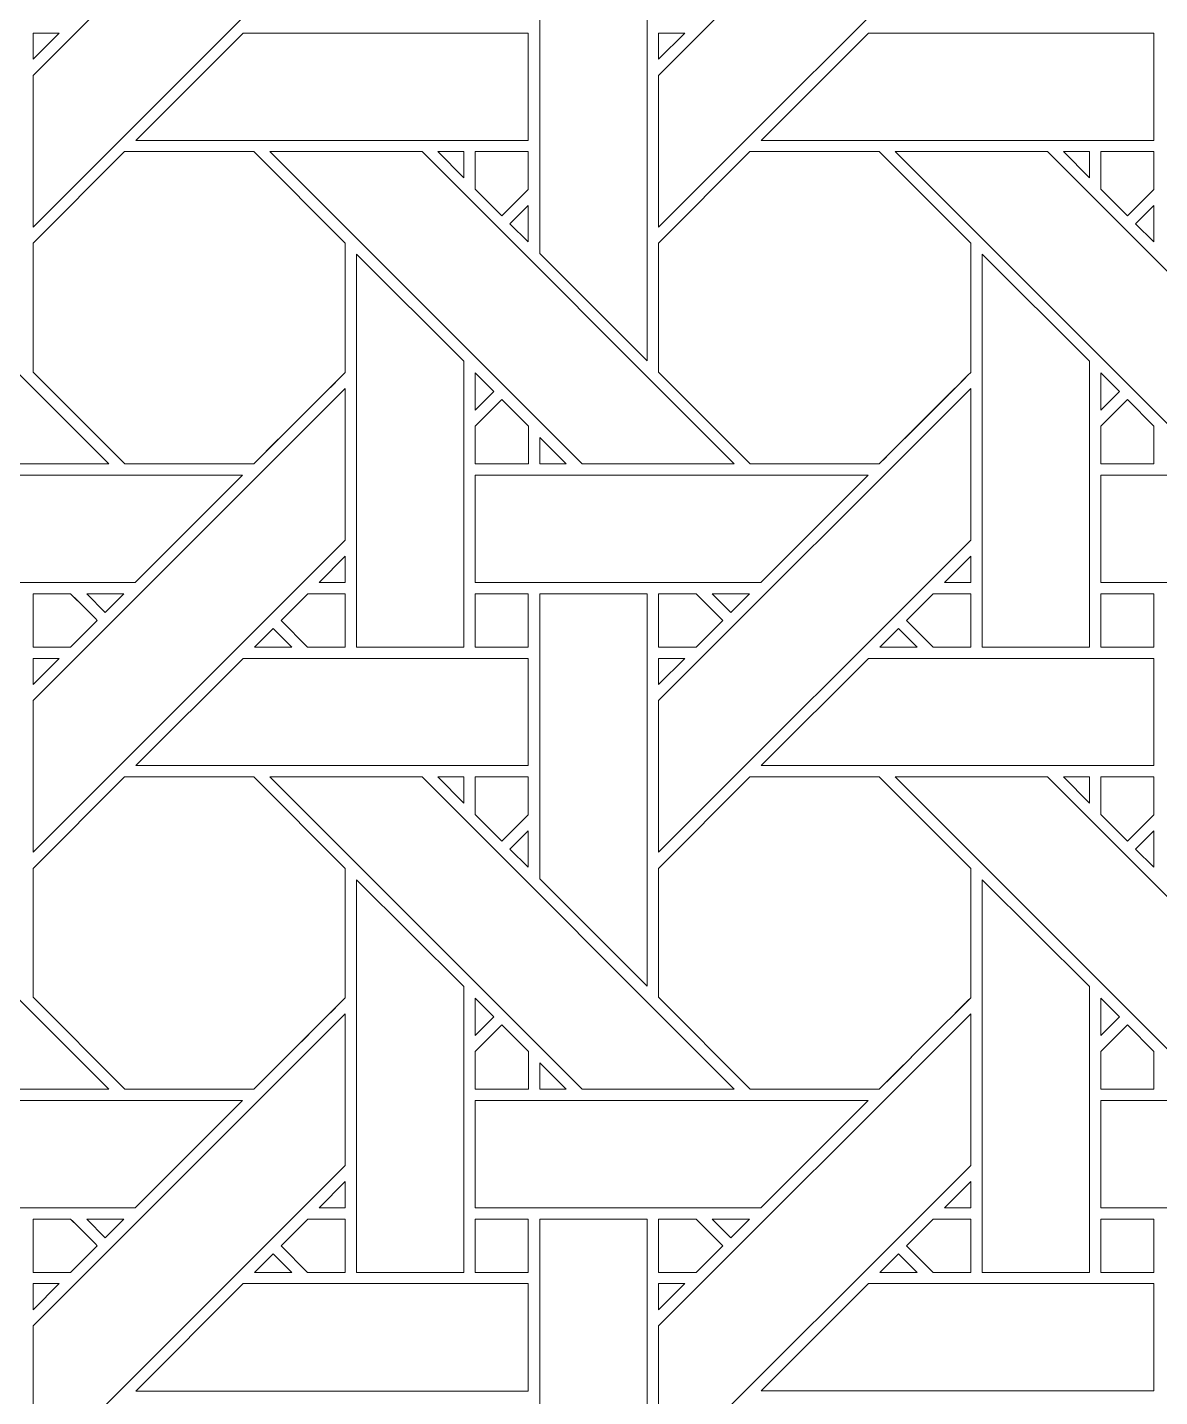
# Model space of a CAD drawing. Header units: inches. Extents: x 4.9 to 19.9, y 1.6 to 16.6.
# Drawn here: x 11.663 to 13.38, y 11.712 to 13.789 of the extents above; entities that cross this region are included whole.
import ezdxf

# ---------------------------------------------------------------- set-up
doc = ezdxf.new("R2010")
doc.units = ezdxf.units.IN
doc.header["$MEASUREMENT"] = 0
doc.layers.add('Design', color=7, linetype='Continuous', lineweight=0)

msp = doc.modelspace()

# ---------------------------------------------------------------- linework, layer by layer
at = {"layer": 'Design'}
for points, knots in [([(12.3829, 16.5948), (8.2407, 16.5948), (4.8829, 13.2369), (4.8829, 9.0948), (4.8829, 4.9526), (8.2407, 1.5948), (12.3829, 1.5948), (16.525, 1.5948), (19.8829, 4.9526), (19.8829, 9.0948), (19.8829, 13.2369), (16.525, 16.5948), (12.3829, 16.5948)], [0, 0, 0, 0, 1, 1, 1, 2, 2, 2, 3, 3, 3, 4, 4, 4, 4]), ([(12.3829, 15.6543), (8.7601, 15.6543), (5.8233, 12.7175), (5.8233, 9.0948), (5.8233, 5.472), (8.7601, 2.5353), (12.3829, 2.5353), (16.0056, 2.5353), (18.9424, 5.472), (18.9424, 9.0948), (18.9424, 12.7175), (16.0056, 15.6543), (12.3829, 15.6543)], [0, 0, 0, 0, 1, 1, 1, 2, 2, 2, 3, 3, 3, 4, 4, 4, 4]), ([(12.1453, 13.9603), (12.1453, 13.9603), (11.6717, 13.4866), (11.6717, 13.4866), (11.6717, 13.4866), (11.6717, 13.7167), (11.6717, 13.7167), (11.6717, 13.7167), (12.1453, 14.1903), (12.1453, 14.1903), (12.1453, 14.1903), (12.1453, 13.9603), (12.1453, 13.9603)], [0, 0, 0, 0, 1, 1, 1, 2, 2, 2, 3, 3, 3, 4, 4, 4, 4]), ([(13.0941, 13.9603), (13.0941, 13.9603), (12.6204, 13.4866), (12.6204, 13.4866), (12.6204, 13.4866), (12.6204, 13.7167), (12.6204, 13.7167), (12.6204, 13.7167), (13.0941, 14.1903), (13.0941, 14.1903), (13.0941, 14.1903), (13.0941, 13.9603), (13.0941, 13.9603)], [0, 0, 0, 0, 1, 1, 1, 2, 2, 2, 3, 3, 3, 4, 4, 4, 4]), ([(12.4403, 13.4466), (12.4403, 13.4466), (12.4403, 13.8788), (12.4403, 13.8788), (12.4403, 13.8788), (12.6032, 13.8788), (12.6032, 13.8788), (12.6032, 13.8788), (12.6032, 13.2837), (12.6032, 13.2837), (12.6032, 13.2837), (12.4403, 13.4466), (12.4403, 13.4466)], [0, 0, 0, 0, 1, 1, 1, 2, 2, 2, 3, 3, 3, 4, 4, 4, 4]), ([(11.7115, 13.7809), (11.7115, 13.7809), (11.6717, 13.7411), (11.6717, 13.7411), (11.6717, 13.7411), (11.6717, 13.7809), (11.6717, 13.7809), (11.6717, 13.7809), (11.7115, 13.7809), (11.7115, 13.7809)], [0, 0, 0, 0, 1, 1, 1, 2, 2, 2, 3, 3, 3, 3]), ([(12.4228, 13.7809), (12.4228, 13.7809), (12.4228, 13.6181), (12.4228, 13.6181), (12.4228, 13.6181), (11.8275, 13.6181), (11.8275, 13.6181), (11.8275, 13.6181), (11.9904, 13.7809), (11.9904, 13.7809), (11.9904, 13.7809), (12.4228, 13.7809), (12.4228, 13.7809)], [0, 0, 0, 0, 1, 1, 1, 2, 2, 2, 3, 3, 3, 4, 4, 4, 4]), ([(12.6602, 13.7809), (12.6602, 13.7809), (12.6204, 13.7411), (12.6204, 13.7411), (12.6204, 13.7411), (12.6204, 13.7809), (12.6204, 13.7809), (12.6204, 13.7809), (12.6602, 13.7809), (12.6602, 13.7809)], [0, 0, 0, 0, 1, 1, 1, 2, 2, 2, 3, 3, 3, 3]), ([(13.3715, 13.7809), (13.3715, 13.7809), (13.3715, 13.6181), (13.3715, 13.6181), (13.3715, 13.6181), (12.7762, 13.6181), (12.7762, 13.6181), (12.7762, 13.6181), (12.9391, 13.7809), (12.9391, 13.7809), (12.9391, 13.7809), (13.3715, 13.7809), (13.3715, 13.7809)], [0, 0, 0, 0, 1, 1, 1, 2, 2, 2, 3, 3, 3, 4, 4, 4, 4]), ([(11.7867, 13.1273), (11.7867, 13.1273), (11.5556, 13.1273), (11.5556, 13.1273), (11.5556, 13.1273), (11.0821, 13.601), (11.0821, 13.601), (11.0821, 13.601), (11.313, 13.601), (11.313, 13.601), (11.313, 13.601), (11.7867, 13.1273), (11.7867, 13.1273)], [0, 0, 0, 0, 1, 1, 1, 2, 2, 2, 3, 3, 3, 4, 4, 4, 4]), ([(11.8104, 13.601), (11.8104, 13.601), (12.0066, 13.601), (12.0066, 13.601), (12.0066, 13.601), (12.1453, 13.4623), (12.1453, 13.4623), (12.1453, 13.4623), (12.1453, 13.2661), (12.1453, 13.2661), (12.1275, 13.2481), (12.0156, 13.1364), (12.0066, 13.1274), (12.0066, 13.1274), (11.8109, 13.1274), (11.8109, 13.1274), (11.8109, 13.1274), (11.6717, 13.2666), (11.6717, 13.2666), (11.6717, 13.2666), (11.6717, 13.4623), (11.6717, 13.4623), (11.6717, 13.4623), (11.8104, 13.601), (11.8104, 13.601)], [0, 0, 0, 0, 1, 1, 1, 2, 2, 2, 3, 3, 3, 4, 4, 4, 5, 5, 5, 6, 6, 6, 7, 7, 7, 8, 8, 8, 8]), ([(12.1453, 13.4623), (12.1453, 13.4623), (12.1453, 13.2661), (12.1453, 13.2661), (12.1277, 13.2483), (12.0157, 13.1365), (12.0066, 13.1274), (12.0066, 13.1274), (11.8109, 13.1274), (11.8109, 13.1274), (11.8109, 13.1274), (11.6717, 13.2666), (11.6717, 13.2666), (11.6717, 13.2666), (11.6717, 13.4623), (11.6717, 13.4623), (11.6717, 13.4623), (11.8104, 13.601), (11.8104, 13.601), (11.8104, 13.601), (12.0066, 13.601), (12.0066, 13.601), (12.0066, 13.601), (12.1453, 13.4623), (12.1453, 13.4623)], [0, 0, 0, 0, 1, 1, 1, 2, 2, 2, 3, 3, 3, 4, 4, 4, 5, 5, 5, 6, 6, 6, 7, 7, 7, 8, 8, 8, 8]), ([(12.7354, 13.1273), (12.7354, 13.1273), (12.5044, 13.1273), (12.5044, 13.1273), (12.5044, 13.1273), (12.0308, 13.601), (12.0308, 13.601), (12.0308, 13.601), (12.2618, 13.601), (12.2618, 13.601), (12.2618, 13.601), (12.7354, 13.1273), (12.7354, 13.1273)], [0, 0, 0, 0, 1, 1, 1, 2, 2, 2, 3, 3, 3, 4, 4, 4, 4]), ([(12.2859, 13.601), (12.2859, 13.601), (12.3253, 13.601), (12.3253, 13.601), (12.3253, 13.601), (12.3253, 13.5611), (12.3253, 13.5611), (12.3253, 13.5611), (12.2859, 13.601), (12.2859, 13.601)], [0, 0, 0, 0, 1, 1, 1, 2, 2, 2, 3, 3, 3, 3]), ([(12.4228, 13.601), (12.4228, 13.601), (12.4228, 13.5434), (12.4228, 13.5434), (12.4228, 13.5434), (12.3828, 13.5035), (12.3828, 13.5035), (12.3828, 13.5035), (12.3425, 13.5438), (12.3425, 13.5438), (12.3425, 13.5438), (12.3425, 13.601), (12.3425, 13.601), (12.3425, 13.601), (12.4228, 13.601), (12.4228, 13.601)], [0, 0, 0, 0, 1, 1, 1, 2, 2, 2, 3, 3, 3, 4, 4, 4, 5, 5, 5, 5]), ([(12.4228, 13.5434), (12.4228, 13.5434), (12.3828, 13.5035), (12.3828, 13.5035), (12.3828, 13.5035), (12.3425, 13.5438), (12.3425, 13.5438), (12.3425, 13.5438), (12.3425, 13.601), (12.3425, 13.601), (12.3425, 13.601), (12.4228, 13.601), (12.4228, 13.601), (12.4228, 13.601), (12.4228, 13.5434), (12.4228, 13.5434)], [0, 0, 0, 0, 1, 1, 1, 2, 2, 2, 3, 3, 3, 4, 4, 4, 5, 5, 5, 5]), ([(12.7591, 13.601), (12.7591, 13.601), (12.9553, 13.601), (12.9553, 13.601), (12.9553, 13.601), (13.0941, 13.4623), (13.0941, 13.4623), (13.0941, 13.4623), (13.0941, 13.2661), (13.0941, 13.2661), (13.0763, 13.2481), (12.9643, 13.1364), (12.9553, 13.1274), (12.9553, 13.1274), (12.7596, 13.1274), (12.7596, 13.1274), (12.7596, 13.1274), (12.6204, 13.2666), (12.6204, 13.2666), (12.6204, 13.2666), (12.6204, 13.4623), (12.6204, 13.4623), (12.6204, 13.4623), (12.7591, 13.601), (12.7591, 13.601)], [0, 0, 0, 0, 1, 1, 1, 2, 2, 2, 3, 3, 3, 4, 4, 4, 5, 5, 5, 6, 6, 6, 7, 7, 7, 8, 8, 8, 8]), ([(13.0941, 13.2661), (13.0759, 13.2477), (12.964, 13.1361), (12.9553, 13.1274), (12.9553, 13.1274), (12.7596, 13.1274), (12.7596, 13.1274), (12.7596, 13.1274), (12.6204, 13.2666), (12.6204, 13.2666), (12.6204, 13.2666), (12.6204, 13.4623), (12.6204, 13.4623), (12.6204, 13.4623), (12.7591, 13.601), (12.7591, 13.601), (12.7591, 13.601), (12.9553, 13.601), (12.9553, 13.601), (12.9553, 13.601), (13.0941, 13.4623), (13.0941, 13.4623), (13.0941, 13.4623), (13.0941, 13.2661), (13.0941, 13.2661)], [0, 0, 0, 0, 1, 1, 1, 2, 2, 2, 3, 3, 3, 4, 4, 4, 5, 5, 5, 6, 6, 6, 7, 7, 7, 8, 8, 8, 8]), ([(13.6841, 13.1273), (13.6841, 13.1273), (13.4531, 13.1273), (13.4531, 13.1273), (13.4531, 13.1273), (12.9795, 13.601), (12.9795, 13.601), (12.9795, 13.601), (13.2105, 13.601), (13.2105, 13.601), (13.2105, 13.601), (13.6841, 13.1273), (13.6841, 13.1273)], [0, 0, 0, 0, 1, 1, 1, 2, 2, 2, 3, 3, 3, 4, 4, 4, 4]), ([(13.2346, 13.601), (13.2346, 13.601), (13.2741, 13.601), (13.2741, 13.601), (13.2741, 13.601), (13.2741, 13.5611), (13.2741, 13.5611), (13.2741, 13.5611), (13.2346, 13.601), (13.2346, 13.601)], [0, 0, 0, 0, 1, 1, 1, 2, 2, 2, 3, 3, 3, 3]), ([(13.3715, 13.601), (13.3715, 13.601), (13.3715, 13.5434), (13.3715, 13.5434), (13.3715, 13.5434), (13.3316, 13.5035), (13.3316, 13.5035), (13.3316, 13.5035), (13.2913, 13.5438), (13.2913, 13.5438), (13.2913, 13.5438), (13.2913, 13.601), (13.2913, 13.601), (13.2913, 13.601), (13.3715, 13.601), (13.3715, 13.601)], [0, 0, 0, 0, 1, 1, 1, 2, 2, 2, 3, 3, 3, 4, 4, 4, 5, 5, 5, 5]), ([(13.3715, 13.5434), (13.3715, 13.5434), (13.3316, 13.5035), (13.3316, 13.5035), (13.3316, 13.5035), (13.2913, 13.5438), (13.2913, 13.5438), (13.2913, 13.5438), (13.2913, 13.601), (13.2913, 13.601), (13.2913, 13.601), (13.3715, 13.601), (13.3715, 13.601), (13.3715, 13.601), (13.3715, 13.5434), (13.3715, 13.5434)], [0, 0, 0, 0, 1, 1, 1, 2, 2, 2, 3, 3, 3, 4, 4, 4, 5, 5, 5, 5]), ([(12.4228, 13.5191), (12.4228, 13.5191), (12.4228, 13.464), (12.4228, 13.464), (12.4228, 13.464), (12.395, 13.4913), (12.395, 13.4913), (12.395, 13.4913), (12.4228, 13.5191), (12.4228, 13.5191)], [0, 0, 0, 0, 1, 1, 1, 2, 2, 2, 3, 3, 3, 3]), ([(13.3715, 13.5191), (13.3715, 13.5191), (13.3715, 13.464), (13.3715, 13.464), (13.3715, 13.464), (13.3438, 13.4913), (13.3438, 13.4913), (13.3438, 13.4913), (13.3715, 13.5191), (13.3715, 13.5191)], [0, 0, 0, 0, 1, 1, 1, 2, 2, 2, 3, 3, 3, 3]), ([(12.1625, 12.8493), (12.1625, 12.8493), (12.1625, 13.4452), (12.1625, 13.4452), (12.1625, 13.4452), (12.3252, 13.283), (12.3252, 13.283), (12.3252, 13.283), (12.3252, 12.8493), (12.3252, 12.8493), (12.3252, 12.8493), (12.1625, 12.8493), (12.1625, 12.8493)], [0, 0, 0, 0, 1, 1, 1, 2, 2, 2, 3, 3, 3, 4, 4, 4, 4]), ([(13.1112, 12.8493), (13.1112, 12.8493), (13.1112, 13.4452), (13.1112, 13.4452), (13.1112, 13.4452), (13.274, 13.283), (13.274, 13.283), (13.274, 13.283), (13.274, 12.8493), (13.274, 12.8493), (13.274, 12.8493), (13.1112, 12.8493), (13.1112, 12.8493)], [0, 0, 0, 0, 1, 1, 1, 2, 2, 2, 3, 3, 3, 4, 4, 4, 4]), ([(12.3425, 13.2088), (12.3425, 13.2088), (12.3425, 13.2655), (12.3425, 13.2655), (12.3425, 13.2655), (12.3707, 13.2369), (12.3707, 13.2369), (12.3707, 13.2369), (12.3425, 13.2088), (12.3425, 13.2088)], [0, 0, 0, 0, 1, 1, 1, 2, 2, 2, 3, 3, 3, 3]), ([(13.2913, 13.2088), (13.2913, 13.2088), (13.2913, 13.2655), (13.2913, 13.2655), (13.2913, 13.2655), (13.3195, 13.2369), (13.3195, 13.2369), (13.3195, 13.2369), (13.2913, 13.2088), (13.2913, 13.2088)], [0, 0, 0, 0, 1, 1, 1, 2, 2, 2, 3, 3, 3, 3]), ([(12.1453, 13.0116), (12.1453, 13.0116), (11.6717, 12.5379), (11.6717, 12.5379), (11.6717, 12.5379), (11.6717, 12.768), (11.6717, 12.768), (11.6717, 12.768), (12.1453, 13.2416), (12.1453, 13.2416), (12.1453, 13.2416), (12.1453, 13.0116), (12.1453, 13.0116)], [0, 0, 0, 0, 1, 1, 1, 2, 2, 2, 3, 3, 3, 4, 4, 4, 4]), ([(13.0941, 13.0116), (13.0941, 13.0116), (12.6204, 12.5379), (12.6204, 12.5379), (12.6204, 12.5379), (12.6204, 12.768), (12.6204, 12.768), (12.6204, 12.768), (13.0941, 13.2416), (13.0941, 13.2416), (13.0941, 13.2416), (13.0941, 13.0116), (13.0941, 13.0116)], [0, 0, 0, 0, 1, 1, 1, 2, 2, 2, 3, 3, 3, 4, 4, 4, 4]), ([(12.3425, 13.1271), (12.3425, 13.1271), (12.3425, 13.1844), (12.3425, 13.1844), (12.3425, 13.1844), (12.3829, 13.2247), (12.3829, 13.2247), (12.3829, 13.2247), (12.4232, 13.1844), (12.4232, 13.1844), (12.4232, 13.1844), (12.4232, 13.1271), (12.4232, 13.1271), (12.4232, 13.1271), (12.3425, 13.1271), (12.3425, 13.1271)], [0, 0, 0, 0, 1, 1, 1, 2, 2, 2, 3, 3, 3, 4, 4, 4, 5, 5, 5, 5]), ([(12.3829, 13.2247), (12.3829, 13.2247), (12.4232, 13.1844), (12.4232, 13.1844), (12.4232, 13.1844), (12.4232, 13.1271), (12.4232, 13.1271), (12.4232, 13.1271), (12.3425, 13.1271), (12.3425, 13.1271), (12.3425, 13.1271), (12.3425, 13.1844), (12.3425, 13.1844), (12.3425, 13.1844), (12.3829, 13.2247), (12.3829, 13.2247)], [0, 0, 0, 0, 1, 1, 1, 2, 2, 2, 3, 3, 3, 4, 4, 4, 5, 5, 5, 5]), ([(13.2913, 13.1271), (13.2913, 13.1271), (13.2913, 13.1844), (13.2913, 13.1844), (13.2913, 13.1844), (13.3316, 13.2247), (13.3316, 13.2247), (13.3316, 13.2247), (13.3719, 13.1844), (13.3719, 13.1844), (13.3719, 13.1844), (13.3719, 13.1271), (13.3719, 13.1271), (13.3719, 13.1271), (13.2913, 13.1271), (13.2913, 13.1271)], [0, 0, 0, 0, 1, 1, 1, 2, 2, 2, 3, 3, 3, 4, 4, 4, 5, 5, 5, 5]), ([(13.3316, 13.2247), (13.3316, 13.2247), (13.3719, 13.1844), (13.3719, 13.1844), (13.3719, 13.1844), (13.3719, 13.1271), (13.3719, 13.1271), (13.3719, 13.1271), (13.2913, 13.1271), (13.2913, 13.1271), (13.2913, 13.1271), (13.2913, 13.1844), (13.2913, 13.1844), (13.2913, 13.1844), (13.3316, 13.2247), (13.3316, 13.2247)], [0, 0, 0, 0, 1, 1, 1, 2, 2, 2, 3, 3, 3, 4, 4, 4, 5, 5, 5, 5]), ([(12.4405, 13.1273), (12.4405, 13.1273), (12.4405, 13.1671), (12.4405, 13.1671), (12.4405, 13.1671), (12.4802, 13.1273), (12.4802, 13.1273), (12.4802, 13.1273), (12.4405, 13.1273), (12.4405, 13.1273)], [0, 0, 0, 0, 1, 1, 1, 2, 2, 2, 3, 3, 3, 3]), ([(11.9895, 13.1101), (11.9895, 13.1101), (11.8268, 12.9474), (11.8268, 12.9474), (11.8268, 12.9474), (11.3938, 12.9474), (11.3938, 12.9474), (11.3938, 12.9474), (11.3938, 13.1101), (11.3938, 13.1101), (11.3938, 13.1101), (11.9895, 13.1101), (11.9895, 13.1101)], [0, 0, 0, 0, 1, 1, 1, 2, 2, 2, 3, 3, 3, 4, 4, 4, 4]), ([(12.9382, 13.1101), (12.9382, 13.1101), (12.7755, 12.9474), (12.7755, 12.9474), (12.7755, 12.9474), (12.3425, 12.9474), (12.3425, 12.9474), (12.3425, 12.9474), (12.3425, 13.1101), (12.3425, 13.1101), (12.3425, 13.1101), (12.9382, 13.1101), (12.9382, 13.1101)], [0, 0, 0, 0, 1, 1, 1, 2, 2, 2, 3, 3, 3, 4, 4, 4, 4]), ([(13.887, 13.1101), (13.887, 13.1101), (13.7242, 12.9474), (13.7242, 12.9474), (13.7242, 12.9474), (13.2913, 12.9474), (13.2913, 12.9474), (13.2913, 12.9474), (13.2913, 13.1101), (13.2913, 13.1101), (13.2913, 13.1101), (13.887, 13.1101), (13.887, 13.1101)], [0, 0, 0, 0, 1, 1, 1, 2, 2, 2, 3, 3, 3, 4, 4, 4, 4]), ([(12.1056, 12.9474), (12.1056, 12.9474), (12.1453, 12.9872), (12.1453, 12.9872), (12.1453, 12.9872), (12.1453, 12.9474), (12.1453, 12.9474), (12.1453, 12.9474), (12.1056, 12.9474), (12.1056, 12.9474)], [0, 0, 0, 0, 1, 1, 1, 2, 2, 2, 3, 3, 3, 3]), ([(13.0543, 12.9474), (13.0543, 12.9474), (13.0941, 12.9872), (13.0941, 12.9872), (13.0941, 12.9872), (13.0941, 12.9474), (13.0941, 12.9474), (13.0941, 12.9474), (13.0543, 12.9474), (13.0543, 12.9474)], [0, 0, 0, 0, 1, 1, 1, 2, 2, 2, 3, 3, 3, 3]), ([(11.7287, 12.9301), (11.7339, 12.925), (11.7646, 12.8942), (11.7691, 12.8898), (11.7691, 12.8898), (11.7286, 12.8494), (11.7286, 12.8494), (11.7286, 12.8494), (11.6717, 12.8494), (11.6717, 12.8494), (11.6717, 12.8494), (11.6717, 12.9301), (11.6717, 12.9301), (11.6717, 12.9301), (11.7287, 12.9301), (11.7287, 12.9301)], [0, 0, 0, 0, 1, 1, 1, 2, 2, 2, 3, 3, 3, 4, 4, 4, 5, 5, 5, 5]), ([(11.7691, 12.8898), (11.7691, 12.8898), (11.7286, 12.8494), (11.7286, 12.8494), (11.7286, 12.8494), (11.6717, 12.8494), (11.6717, 12.8494), (11.6717, 12.8494), (11.6717, 12.9301), (11.6717, 12.9301), (11.6717, 12.9301), (11.7287, 12.9301), (11.7287, 12.9301), (11.7339, 12.9249), (11.7647, 12.8941), (11.7691, 12.8898)], [0, 0, 0, 0, 1, 1, 1, 2, 2, 2, 3, 3, 3, 4, 4, 4, 5, 5, 5, 5]), ([(11.7531, 12.9301), (11.7531, 12.9301), (11.8096, 12.9301), (11.8096, 12.9301), (11.8096, 12.9301), (11.7813, 12.9019), (11.7813, 12.9019), (11.7813, 12.9019), (11.7531, 12.9301), (11.7531, 12.9301)], [0, 0, 0, 0, 1, 1, 1, 2, 2, 2, 3, 3, 3, 3]), ([(12.0882, 12.8494), (12.0882, 12.8494), (12.0479, 12.8897), (12.0479, 12.8897), (12.0479, 12.8897), (12.0883, 12.9302), (12.0883, 12.9302), (12.0883, 12.9302), (12.1453, 12.9302), (12.1453, 12.9302), (12.1453, 12.9302), (12.1453, 12.8494), (12.1453, 12.8494), (12.1453, 12.8494), (12.0882, 12.8494), (12.0882, 12.8494)], [0, 0, 0, 0, 1, 1, 1, 2, 2, 2, 3, 3, 3, 4, 4, 4, 5, 5, 5, 5]), ([(12.1453, 12.9302), (12.1453, 12.9302), (12.1453, 12.8494), (12.1453, 12.8494), (12.1453, 12.8494), (12.0882, 12.8494), (12.0882, 12.8494), (12.0882, 12.8494), (12.0479, 12.8897), (12.0479, 12.8897), (12.0479, 12.8897), (12.0883, 12.9302), (12.0883, 12.9302), (12.0883, 12.9302), (12.1453, 12.9302), (12.1453, 12.9302)], [0, 0, 0, 0, 1, 1, 1, 2, 2, 2, 3, 3, 3, 4, 4, 4, 5, 5, 5, 5]), ([(12.3425, 12.9301), (12.3425, 12.9301), (12.4228, 12.9301), (12.4228, 12.9301), (12.4228, 12.9301), (12.4228, 12.8494), (12.4228, 12.8494), (12.4228, 12.8494), (12.3425, 12.8494), (12.3425, 12.8494), (12.3425, 12.8494), (12.3425, 12.9301), (12.3425, 12.9301)], [0, 0, 0, 0, 1, 1, 1, 2, 2, 2, 3, 3, 3, 4, 4, 4, 4]), ([(12.4228, 12.9301), (12.4228, 12.9301), (12.4228, 12.8494), (12.4228, 12.8494), (12.4228, 12.8494), (12.3425, 12.8494), (12.3425, 12.8494), (12.3425, 12.8494), (12.3425, 12.9301), (12.3425, 12.9301), (12.3425, 12.9301), (12.4228, 12.9301), (12.4228, 12.9301)], [0, 0, 0, 0, 1, 1, 1, 2, 2, 2, 3, 3, 3, 4, 4, 4, 4]), ([(12.4403, 12.4979), (12.4403, 12.4979), (12.4403, 12.9301), (12.4403, 12.9301), (12.4403, 12.9301), (12.6032, 12.9301), (12.6032, 12.9301), (12.6032, 12.9301), (12.6032, 12.335), (12.6032, 12.335), (12.6032, 12.335), (12.4403, 12.4979), (12.4403, 12.4979)], [0, 0, 0, 0, 1, 1, 1, 2, 2, 2, 3, 3, 3, 4, 4, 4, 4]), ([(12.6775, 12.9301), (12.6826, 12.925), (12.7134, 12.8942), (12.7178, 12.8898), (12.7178, 12.8898), (12.6774, 12.8494), (12.6774, 12.8494), (12.6774, 12.8494), (12.6204, 12.8494), (12.6204, 12.8494), (12.6204, 12.8494), (12.6204, 12.9301), (12.6204, 12.9301), (12.6204, 12.9301), (12.6775, 12.9301), (12.6775, 12.9301)], [0, 0, 0, 0, 1, 1, 1, 2, 2, 2, 3, 3, 3, 4, 4, 4, 5, 5, 5, 5]), ([(12.6204, 12.8494), (12.6204, 12.8494), (12.6204, 12.9301), (12.6204, 12.9301), (12.6204, 12.9301), (12.6775, 12.9301), (12.6775, 12.9301), (12.6828, 12.9248), (12.7136, 12.894), (12.7178, 12.8898), (12.7178, 12.8898), (12.6774, 12.8494), (12.6774, 12.8494), (12.6774, 12.8494), (12.6204, 12.8494), (12.6204, 12.8494)], [0, 0, 0, 0, 1, 1, 1, 2, 2, 2, 3, 3, 3, 4, 4, 4, 5, 5, 5, 5]), ([(12.7018, 12.9301), (12.7018, 12.9301), (12.7583, 12.9301), (12.7583, 12.9301), (12.7583, 12.9301), (12.73, 12.9019), (12.73, 12.9019), (12.73, 12.9019), (12.7018, 12.9301), (12.7018, 12.9301)], [0, 0, 0, 0, 1, 1, 1, 2, 2, 2, 3, 3, 3, 3]), ([(13.037, 12.8494), (13.037, 12.8494), (12.9966, 12.8897), (12.9966, 12.8897), (12.9966, 12.8897), (13.037, 12.9302), (13.037, 12.9302), (13.037, 12.9302), (13.0941, 12.9302), (13.0941, 12.9302), (13.0941, 12.9302), (13.0941, 12.8494), (13.0941, 12.8494), (13.0941, 12.8494), (13.037, 12.8494), (13.037, 12.8494)], [0, 0, 0, 0, 1, 1, 1, 2, 2, 2, 3, 3, 3, 4, 4, 4, 5, 5, 5, 5]), ([(13.0941, 12.9302), (13.0941, 12.9302), (13.0941, 12.8494), (13.0941, 12.8494), (13.0941, 12.8494), (13.037, 12.8494), (13.037, 12.8494), (13.037, 12.8494), (12.9966, 12.8897), (12.9966, 12.8897), (12.9966, 12.8897), (13.037, 12.9302), (13.037, 12.9302), (13.037, 12.9302), (13.0941, 12.9302), (13.0941, 12.9302)], [0, 0, 0, 0, 1, 1, 1, 2, 2, 2, 3, 3, 3, 4, 4, 4, 5, 5, 5, 5]), ([(13.2913, 12.9301), (13.2913, 12.9301), (13.3715, 12.9301), (13.3715, 12.9301), (13.3715, 12.9301), (13.3715, 12.8494), (13.3715, 12.8494), (13.3715, 12.8494), (13.2913, 12.8494), (13.2913, 12.8494), (13.2913, 12.8494), (13.2913, 12.9301), (13.2913, 12.9301)], [0, 0, 0, 0, 1, 1, 1, 2, 2, 2, 3, 3, 3, 4, 4, 4, 4]), ([(13.3715, 12.9301), (13.3715, 12.9301), (13.3715, 12.8494), (13.3715, 12.8494), (13.3715, 12.8494), (13.2913, 12.8494), (13.2913, 12.8494), (13.2913, 12.8494), (13.2913, 12.9301), (13.2913, 12.9301), (13.2913, 12.9301), (13.3715, 12.9301), (13.3715, 12.9301)], [0, 0, 0, 0, 1, 1, 1, 2, 2, 2, 3, 3, 3, 4, 4, 4, 4]), ([(12.064, 12.8493), (12.064, 12.8493), (12.0075, 12.8493), (12.0075, 12.8493), (12.0075, 12.8493), (12.0358, 12.8776), (12.0358, 12.8776), (12.0358, 12.8776), (12.064, 12.8493), (12.064, 12.8493)], [0, 0, 0, 0, 1, 1, 1, 2, 2, 2, 3, 3, 3, 3]), ([(13.0127, 12.8493), (13.0127, 12.8493), (12.9562, 12.8493), (12.9562, 12.8493), (12.9562, 12.8493), (12.9845, 12.8776), (12.9845, 12.8776), (12.9845, 12.8776), (13.0127, 12.8493), (13.0127, 12.8493)], [0, 0, 0, 0, 1, 1, 1, 2, 2, 2, 3, 3, 3, 3]), ([(11.7115, 12.8322), (11.7115, 12.8322), (11.6717, 12.7924), (11.6717, 12.7924), (11.6717, 12.7924), (11.6717, 12.8322), (11.6717, 12.8322), (11.6717, 12.8322), (11.7115, 12.8322), (11.7115, 12.8322)], [0, 0, 0, 0, 1, 1, 1, 2, 2, 2, 3, 3, 3, 3]), ([(12.4228, 12.8322), (12.4228, 12.8322), (12.4228, 12.6694), (12.4228, 12.6694), (12.4228, 12.6694), (11.8275, 12.6694), (11.8275, 12.6694), (11.8275, 12.6694), (11.9904, 12.8322), (11.9904, 12.8322), (11.9904, 12.8322), (12.4228, 12.8322), (12.4228, 12.8322)], [0, 0, 0, 0, 1, 1, 1, 2, 2, 2, 3, 3, 3, 4, 4, 4, 4]), ([(12.6602, 12.8322), (12.6602, 12.8322), (12.6204, 12.7924), (12.6204, 12.7924), (12.6204, 12.7924), (12.6204, 12.8322), (12.6204, 12.8322), (12.6204, 12.8322), (12.6602, 12.8322), (12.6602, 12.8322)], [0, 0, 0, 0, 1, 1, 1, 2, 2, 2, 3, 3, 3, 3]), ([(13.3715, 12.8322), (13.3715, 12.8322), (13.3715, 12.6694), (13.3715, 12.6694), (13.3715, 12.6694), (12.7762, 12.6694), (12.7762, 12.6694), (12.7762, 12.6694), (12.9391, 12.8322), (12.9391, 12.8322), (12.9391, 12.8322), (13.3715, 12.8322), (13.3715, 12.8322)], [0, 0, 0, 0, 1, 1, 1, 2, 2, 2, 3, 3, 3, 4, 4, 4, 4]), ([(11.7867, 12.1786), (11.7867, 12.1786), (11.5557, 12.1786), (11.5557, 12.1786), (11.5557, 12.1786), (11.0821, 12.6522), (11.0821, 12.6522), (11.0821, 12.6522), (11.313, 12.6522), (11.313, 12.6522), (11.313, 12.6522), (11.7867, 12.1786), (11.7867, 12.1786)], [0, 0, 0, 0, 1, 1, 1, 2, 2, 2, 3, 3, 3, 4, 4, 4, 4]), ([(11.8104, 12.6523), (11.8104, 12.6523), (12.0066, 12.6523), (12.0066, 12.6523), (12.0066, 12.6523), (12.1453, 12.5135), (12.1453, 12.5135), (12.1453, 12.5135), (12.1453, 12.3173), (12.1453, 12.3173), (12.1275, 12.2994), (12.0156, 12.1876), (12.0066, 12.1786), (12.0066, 12.1786), (11.8109, 12.1786), (11.8109, 12.1786), (11.8109, 12.1786), (11.6717, 12.3179), (11.6717, 12.3179), (11.6717, 12.3179), (11.6717, 12.5135), (11.6717, 12.5135), (11.6717, 12.5135), (11.8104, 12.6523), (11.8104, 12.6523)], [0, 0, 0, 0, 1, 1, 1, 2, 2, 2, 3, 3, 3, 4, 4, 4, 5, 5, 5, 6, 6, 6, 7, 7, 7, 8, 8, 8, 8]), ([(12.1453, 12.5135), (12.1453, 12.5135), (12.1453, 12.3173), (12.1453, 12.3173), (12.1272, 12.2991), (12.0154, 12.1874), (12.0066, 12.1786), (12.0066, 12.1786), (11.8109, 12.1786), (11.8109, 12.1786), (11.8109, 12.1786), (11.6717, 12.3179), (11.6717, 12.3179), (11.6717, 12.3179), (11.6717, 12.5135), (11.6717, 12.5135), (11.6717, 12.5135), (11.8104, 12.6523), (11.8104, 12.6523), (11.8104, 12.6523), (12.0066, 12.6523), (12.0066, 12.6523), (12.0066, 12.6523), (12.1453, 12.5135), (12.1453, 12.5135)], [0, 0, 0, 0, 1, 1, 1, 2, 2, 2, 3, 3, 3, 4, 4, 4, 5, 5, 5, 6, 6, 6, 7, 7, 7, 8, 8, 8, 8]), ([(12.7354, 12.1786), (12.7354, 12.1786), (12.5044, 12.1786), (12.5044, 12.1786), (12.5044, 12.1786), (12.0308, 12.6522), (12.0308, 12.6522), (12.0308, 12.6522), (12.2618, 12.6522), (12.2618, 12.6522), (12.2618, 12.6522), (12.7354, 12.1786), (12.7354, 12.1786)], [0, 0, 0, 0, 1, 1, 1, 2, 2, 2, 3, 3, 3, 4, 4, 4, 4]), ([(12.2859, 12.6522), (12.2859, 12.6522), (12.3253, 12.6522), (12.3253, 12.6522), (12.3253, 12.6522), (12.3253, 12.6124), (12.3253, 12.6124), (12.3253, 12.6124), (12.2859, 12.6522), (12.2859, 12.6522)], [0, 0, 0, 0, 1, 1, 1, 2, 2, 2, 3, 3, 3, 3]), ([(12.4228, 12.6523), (12.4228, 12.6523), (12.4228, 12.5947), (12.4228, 12.5947), (12.4228, 12.5947), (12.3828, 12.5547), (12.3828, 12.5547), (12.3828, 12.5547), (12.3425, 12.5951), (12.3425, 12.5951), (12.3425, 12.5951), (12.3425, 12.6523), (12.3425, 12.6523), (12.3425, 12.6523), (12.4228, 12.6523), (12.4228, 12.6523)], [0, 0, 0, 0, 1, 1, 1, 2, 2, 2, 3, 3, 3, 4, 4, 4, 5, 5, 5, 5]), ([(12.4228, 12.5947), (12.4228, 12.5947), (12.3828, 12.5547), (12.3828, 12.5547), (12.3828, 12.5547), (12.3425, 12.5951), (12.3425, 12.5951), (12.3425, 12.5951), (12.3425, 12.6523), (12.3425, 12.6523), (12.3425, 12.6523), (12.4228, 12.6523), (12.4228, 12.6523), (12.4228, 12.6523), (12.4228, 12.5947), (12.4228, 12.5947)], [0, 0, 0, 0, 1, 1, 1, 2, 2, 2, 3, 3, 3, 4, 4, 4, 5, 5, 5, 5]), ([(12.7591, 12.6523), (12.7591, 12.6523), (12.9553, 12.6523), (12.9553, 12.6523), (12.9553, 12.6523), (13.0941, 12.5135), (13.0941, 12.5135), (13.0941, 12.5135), (13.0941, 12.3173), (13.0941, 12.3173), (13.0763, 12.2994), (12.9643, 12.1876), (12.9553, 12.1786), (12.9553, 12.1786), (12.7596, 12.1786), (12.7596, 12.1786), (12.7596, 12.1786), (12.6204, 12.3179), (12.6204, 12.3179), (12.6204, 12.3179), (12.6204, 12.5135), (12.6204, 12.5135), (12.6204, 12.5135), (12.7591, 12.6523), (12.7591, 12.6523)], [0, 0, 0, 0, 1, 1, 1, 2, 2, 2, 3, 3, 3, 4, 4, 4, 5, 5, 5, 6, 6, 6, 7, 7, 7, 8, 8, 8, 8]), ([(13.0941, 12.5135), (13.0941, 12.5135), (13.0941, 12.3173), (13.0941, 12.3173), (13.0755, 12.2986), (12.9637, 12.187), (12.9553, 12.1786), (12.9553, 12.1786), (12.7596, 12.1786), (12.7596, 12.1786), (12.7596, 12.1786), (12.6204, 12.3179), (12.6204, 12.3179), (12.6204, 12.3179), (12.6204, 12.5135), (12.6204, 12.5135), (12.6204, 12.5135), (12.7591, 12.6523), (12.7591, 12.6523), (12.7591, 12.6523), (12.9553, 12.6523), (12.9553, 12.6523), (12.9553, 12.6523), (13.0941, 12.5135), (13.0941, 12.5135)], [0, 0, 0, 0, 1, 1, 1, 2, 2, 2, 3, 3, 3, 4, 4, 4, 5, 5, 5, 6, 6, 6, 7, 7, 7, 8, 8, 8, 8]), ([(13.6841, 12.1786), (13.6841, 12.1786), (13.4531, 12.1786), (13.4531, 12.1786), (13.4531, 12.1786), (12.9795, 12.6522), (12.9795, 12.6522), (12.9795, 12.6522), (13.2105, 12.6522), (13.2105, 12.6522), (13.2105, 12.6522), (13.6841, 12.1786), (13.6841, 12.1786)], [0, 0, 0, 0, 1, 1, 1, 2, 2, 2, 3, 3, 3, 4, 4, 4, 4]), ([(13.2346, 12.6522), (13.2346, 12.6522), (13.2741, 12.6522), (13.2741, 12.6522), (13.2741, 12.6522), (13.2741, 12.6124), (13.2741, 12.6124), (13.2741, 12.6124), (13.2346, 12.6522), (13.2346, 12.6522)], [0, 0, 0, 0, 1, 1, 1, 2, 2, 2, 3, 3, 3, 3]), ([(13.3715, 12.6523), (13.3715, 12.6523), (13.3715, 12.5947), (13.3715, 12.5947), (13.3715, 12.5947), (13.3316, 12.5547), (13.3316, 12.5547), (13.3316, 12.5547), (13.2913, 12.5951), (13.2913, 12.5951), (13.2913, 12.5951), (13.2913, 12.6523), (13.2913, 12.6523), (13.2913, 12.6523), (13.3715, 12.6523), (13.3715, 12.6523)], [0, 0, 0, 0, 1, 1, 1, 2, 2, 2, 3, 3, 3, 4, 4, 4, 5, 5, 5, 5]), ([(13.3715, 12.5947), (13.3715, 12.5947), (13.3316, 12.5547), (13.3316, 12.5547), (13.3316, 12.5547), (13.2913, 12.5951), (13.2913, 12.5951), (13.2913, 12.5951), (13.2913, 12.6523), (13.2913, 12.6523), (13.2913, 12.6523), (13.3715, 12.6523), (13.3715, 12.6523), (13.3715, 12.6523), (13.3715, 12.5947), (13.3715, 12.5947)], [0, 0, 0, 0, 1, 1, 1, 2, 2, 2, 3, 3, 3, 4, 4, 4, 5, 5, 5, 5]), ([(12.4228, 12.5704), (12.4228, 12.5704), (12.4228, 12.5152), (12.4228, 12.5152), (12.4228, 12.5152), (12.395, 12.5426), (12.395, 12.5426), (12.395, 12.5426), (12.4228, 12.5704), (12.4228, 12.5704)], [0, 0, 0, 0, 1, 1, 1, 2, 2, 2, 3, 3, 3, 3]), ([(13.3715, 12.5704), (13.3715, 12.5704), (13.3715, 12.5152), (13.3715, 12.5152), (13.3715, 12.5152), (13.3438, 12.5426), (13.3438, 12.5426), (13.3438, 12.5426), (13.3715, 12.5704), (13.3715, 12.5704)], [0, 0, 0, 0, 1, 1, 1, 2, 2, 2, 3, 3, 3, 3]), ([(12.1625, 11.9006), (12.1625, 11.9006), (12.1625, 12.4964), (12.1625, 12.4964), (12.1625, 12.4964), (12.3252, 12.3343), (12.3252, 12.3343), (12.3252, 12.3343), (12.3252, 11.9006), (12.3252, 11.9006), (12.3252, 11.9006), (12.1625, 11.9006), (12.1625, 11.9006)], [0, 0, 0, 0, 1, 1, 1, 2, 2, 2, 3, 3, 3, 4, 4, 4, 4]), ([(13.1112, 11.9006), (13.1112, 11.9006), (13.1112, 12.4964), (13.1112, 12.4964), (13.1112, 12.4964), (13.274, 12.3343), (13.274, 12.3343), (13.274, 12.3343), (13.274, 11.9006), (13.274, 11.9006), (13.274, 11.9006), (13.1112, 11.9006), (13.1112, 11.9006)], [0, 0, 0, 0, 1, 1, 1, 2, 2, 2, 3, 3, 3, 4, 4, 4, 4]), ([(12.3425, 12.26), (12.3425, 12.26), (12.3425, 12.3168), (12.3425, 12.3168), (12.3425, 12.3168), (12.3707, 12.2882), (12.3707, 12.2882), (12.3707, 12.2882), (12.3425, 12.26), (12.3425, 12.26)], [0, 0, 0, 0, 1, 1, 1, 2, 2, 2, 3, 3, 3, 3]), ([(13.2913, 12.26), (13.2913, 12.26), (13.2913, 12.3168), (13.2913, 12.3168), (13.2913, 12.3168), (13.3195, 12.2882), (13.3195, 12.2882), (13.3195, 12.2882), (13.2913, 12.26), (13.2913, 12.26)], [0, 0, 0, 0, 1, 1, 1, 2, 2, 2, 3, 3, 3, 3]), ([(12.1453, 12.0628), (12.1453, 12.0628), (11.6717, 11.5892), (11.6717, 11.5892), (11.6717, 11.5892), (11.6717, 11.8193), (11.6717, 11.8193), (11.6717, 11.8193), (12.1453, 12.2929), (12.1453, 12.2929), (12.1453, 12.2929), (12.1453, 12.0628), (12.1453, 12.0628)], [0, 0, 0, 0, 1, 1, 1, 2, 2, 2, 3, 3, 3, 4, 4, 4, 4]), ([(13.0941, 12.0628), (13.0941, 12.0628), (12.6204, 11.5892), (12.6204, 11.5892), (12.6204, 11.5892), (12.6204, 11.8193), (12.6204, 11.8193), (12.6204, 11.8193), (13.0941, 12.2929), (13.0941, 12.2929), (13.0941, 12.2929), (13.0941, 12.0628), (13.0941, 12.0628)], [0, 0, 0, 0, 1, 1, 1, 2, 2, 2, 3, 3, 3, 4, 4, 4, 4]), ([(12.3425, 12.1784), (12.3425, 12.1784), (12.3425, 12.2357), (12.3425, 12.2357), (12.3425, 12.2357), (12.3829, 12.276), (12.3829, 12.276), (12.3829, 12.276), (12.4232, 12.2357), (12.4232, 12.2357), (12.4232, 12.2357), (12.4232, 12.1784), (12.4232, 12.1784), (12.4232, 12.1784), (12.3425, 12.1784), (12.3425, 12.1784)], [0, 0, 0, 0, 1, 1, 1, 2, 2, 2, 3, 3, 3, 4, 4, 4, 5, 5, 5, 5]), ([(12.3829, 12.276), (12.3829, 12.276), (12.4232, 12.2357), (12.4232, 12.2357), (12.4232, 12.2357), (12.4232, 12.1784), (12.4232, 12.1784), (12.4232, 12.1784), (12.3425, 12.1784), (12.3425, 12.1784), (12.3425, 12.1784), (12.3425, 12.2357), (12.3425, 12.2357), (12.3425, 12.2357), (12.3829, 12.276), (12.3829, 12.276)], [0, 0, 0, 0, 1, 1, 1, 2, 2, 2, 3, 3, 3, 4, 4, 4, 5, 5, 5, 5]), ([(13.2913, 12.1784), (13.2913, 12.1784), (13.2913, 12.2357), (13.2913, 12.2357), (13.2913, 12.2357), (13.3316, 12.276), (13.3316, 12.276), (13.3316, 12.276), (13.3719, 12.2357), (13.3719, 12.2357), (13.3719, 12.2357), (13.3719, 12.1784), (13.3719, 12.1784), (13.3719, 12.1784), (13.2913, 12.1784), (13.2913, 12.1784)], [0, 0, 0, 0, 1, 1, 1, 2, 2, 2, 3, 3, 3, 4, 4, 4, 5, 5, 5, 5]), ([(13.3316, 12.276), (13.3316, 12.276), (13.3719, 12.2357), (13.3719, 12.2357), (13.3719, 12.2357), (13.3719, 12.1784), (13.3719, 12.1784), (13.3719, 12.1784), (13.2913, 12.1784), (13.2913, 12.1784), (13.2913, 12.1784), (13.2913, 12.2357), (13.2913, 12.2357), (13.2913, 12.2357), (13.3316, 12.276), (13.3316, 12.276)], [0, 0, 0, 0, 1, 1, 1, 2, 2, 2, 3, 3, 3, 4, 4, 4, 5, 5, 5, 5]), ([(12.4405, 12.1786), (12.4405, 12.1786), (12.4405, 12.2184), (12.4405, 12.2184), (12.4405, 12.2184), (12.4802, 12.1786), (12.4802, 12.1786), (12.4802, 12.1786), (12.4405, 12.1786), (12.4405, 12.1786)], [0, 0, 0, 0, 1, 1, 1, 2, 2, 2, 3, 3, 3, 3]), ([(11.9895, 12.1613), (11.9895, 12.1613), (11.8268, 11.9986), (11.8268, 11.9986), (11.8268, 11.9986), (11.3938, 11.9986), (11.3938, 11.9986), (11.3938, 11.9986), (11.3938, 12.1613), (11.3938, 12.1613), (11.3938, 12.1613), (11.9895, 12.1613), (11.9895, 12.1613)], [0, 0, 0, 0, 1, 1, 1, 2, 2, 2, 3, 3, 3, 4, 4, 4, 4]), ([(12.7755, 11.9986), (12.7755, 11.9986), (12.3425, 11.9986), (12.3425, 11.9986), (12.3425, 11.9986), (12.3425, 12.1613), (12.3425, 12.1613), (12.3425, 12.1613), (12.9382, 12.1613), (12.9382, 12.1613), (12.9382, 12.1613), (12.7755, 11.9986), (12.7755, 11.9986)], [0, 0, 0, 0, 1, 1, 1, 2, 2, 2, 3, 3, 3, 4, 4, 4, 4]), ([(13.887, 12.1613), (13.887, 12.1613), (13.7242, 11.9986), (13.7242, 11.9986), (13.7242, 11.9986), (13.2913, 11.9986), (13.2913, 11.9986), (13.2913, 11.9986), (13.2913, 12.1613), (13.2913, 12.1613), (13.2913, 12.1613), (13.887, 12.1613), (13.887, 12.1613)], [0, 0, 0, 0, 1, 1, 1, 2, 2, 2, 3, 3, 3, 4, 4, 4, 4]), ([(12.1056, 11.9987), (12.1056, 11.9987), (12.1453, 12.0384), (12.1453, 12.0384), (12.1453, 12.0384), (12.1453, 11.9987), (12.1453, 11.9987), (12.1453, 11.9987), (12.1056, 11.9987), (12.1056, 11.9987)], [0, 0, 0, 0, 1, 1, 1, 2, 2, 2, 3, 3, 3, 3]), ([(13.0543, 11.9987), (13.0543, 11.9987), (13.0941, 12.0384), (13.0941, 12.0384), (13.0941, 12.0384), (13.0941, 11.9987), (13.0941, 11.9987), (13.0941, 11.9987), (13.0543, 11.9987), (13.0543, 11.9987)], [0, 0, 0, 0, 1, 1, 1, 2, 2, 2, 3, 3, 3, 3]), ([(11.7287, 11.9814), (11.7339, 11.9763), (11.7646, 11.9455), (11.7691, 11.9411), (11.7691, 11.9411), (11.7286, 11.9006), (11.7286, 11.9006), (11.7286, 11.9006), (11.6717, 11.9006), (11.6717, 11.9006), (11.6717, 11.9006), (11.6717, 11.9814), (11.6717, 11.9814), (11.6717, 11.9814), (11.7287, 11.9814), (11.7287, 11.9814)], [0, 0, 0, 0, 1, 1, 1, 2, 2, 2, 3, 3, 3, 4, 4, 4, 5, 5, 5, 5]), ([(11.7691, 11.9411), (11.7691, 11.9411), (11.7286, 11.9006), (11.7286, 11.9006), (11.7286, 11.9006), (11.6717, 11.9006), (11.6717, 11.9006), (11.6717, 11.9006), (11.6717, 11.9814), (11.6717, 11.9814), (11.6717, 11.9814), (11.7287, 11.9814), (11.7287, 11.9814), (11.734, 11.9762), (11.7648, 11.9453), (11.7691, 11.9411)], [0, 0, 0, 0, 1, 1, 1, 2, 2, 2, 3, 3, 3, 4, 4, 4, 5, 5, 5, 5]), ([(11.7531, 11.9814), (11.7531, 11.9814), (11.8096, 11.9814), (11.8096, 11.9814), (11.8096, 11.9814), (11.7813, 11.9532), (11.7813, 11.9532), (11.7813, 11.9532), (11.7531, 11.9814), (11.7531, 11.9814)], [0, 0, 0, 0, 1, 1, 1, 2, 2, 2, 3, 3, 3, 3]), ([(12.0882, 11.9006), (12.0882, 11.9006), (12.0479, 11.941), (12.0479, 11.941), (12.0479, 11.941), (12.0883, 11.9814), (12.0883, 11.9814), (12.0883, 11.9814), (12.1453, 11.9814), (12.1453, 11.9814), (12.1453, 11.9814), (12.1453, 11.9006), (12.1453, 11.9006), (12.1453, 11.9006), (12.0882, 11.9006), (12.0882, 11.9006)], [0, 0, 0, 0, 1, 1, 1, 2, 2, 2, 3, 3, 3, 4, 4, 4, 5, 5, 5, 5]), ([(12.1453, 11.9814), (12.1453, 11.9814), (12.1453, 11.9006), (12.1453, 11.9006), (12.1453, 11.9006), (12.0882, 11.9006), (12.0882, 11.9006), (12.0882, 11.9006), (12.0479, 11.941), (12.0479, 11.941), (12.0479, 11.941), (12.0883, 11.9814), (12.0883, 11.9814), (12.0883, 11.9814), (12.1453, 11.9814), (12.1453, 11.9814)], [0, 0, 0, 0, 1, 1, 1, 2, 2, 2, 3, 3, 3, 4, 4, 4, 5, 5, 5, 5]), ([(12.3425, 11.9814), (12.3425, 11.9814), (12.4228, 11.9814), (12.4228, 11.9814), (12.4228, 11.9814), (12.4228, 11.9006), (12.4228, 11.9006), (12.4228, 11.9006), (12.3425, 11.9006), (12.3425, 11.9006), (12.3425, 11.9006), (12.3425, 11.9814), (12.3425, 11.9814)], [0, 0, 0, 0, 1, 1, 1, 2, 2, 2, 3, 3, 3, 4, 4, 4, 4]), ([(12.3425, 11.9006), (12.3425, 11.9006), (12.3425, 11.9814), (12.3425, 11.9814), (12.3425, 11.9814), (12.4228, 11.9814), (12.4228, 11.9814), (12.4228, 11.9814), (12.4228, 11.9006), (12.4228, 11.9006), (12.4228, 11.9006), (12.3425, 11.9006), (12.3425, 11.9006)], [0, 0, 0, 0, 1, 1, 1, 2, 2, 2, 3, 3, 3, 4, 4, 4, 4]), ([(12.4403, 11.5492), (12.4403, 11.5492), (12.4403, 11.9814), (12.4403, 11.9814), (12.4403, 11.9814), (12.6032, 11.9814), (12.6032, 11.9814), (12.6032, 11.9814), (12.6032, 11.3863), (12.6032, 11.3863), (12.6032, 11.3863), (12.4403, 11.5492), (12.4403, 11.5492)], [0, 0, 0, 0, 1, 1, 1, 2, 2, 2, 3, 3, 3, 4, 4, 4, 4]), ([(12.6775, 11.9814), (12.6826, 11.9763), (12.7134, 11.9455), (12.7178, 11.9411), (12.7178, 11.9411), (12.6774, 11.9006), (12.6774, 11.9006), (12.6774, 11.9006), (12.6204, 11.9006), (12.6204, 11.9006), (12.6204, 11.9006), (12.6204, 11.9814), (12.6204, 11.9814), (12.6204, 11.9814), (12.6775, 11.9814), (12.6775, 11.9814)], [0, 0, 0, 0, 1, 1, 1, 2, 2, 2, 3, 3, 3, 4, 4, 4, 5, 5, 5, 5]), ([(12.7178, 11.9411), (12.7178, 11.9411), (12.6774, 11.9006), (12.6774, 11.9006), (12.6774, 11.9006), (12.6204, 11.9006), (12.6204, 11.9006), (12.6204, 11.9006), (12.6204, 11.9814), (12.6204, 11.9814), (12.6204, 11.9814), (12.6775, 11.9814), (12.6775, 11.9814), (12.6828, 11.9761), (12.7136, 11.9452), (12.7178, 11.9411)], [0, 0, 0, 0, 1, 1, 1, 2, 2, 2, 3, 3, 3, 4, 4, 4, 5, 5, 5, 5]), ([(12.7018, 11.9814), (12.7018, 11.9814), (12.7583, 11.9814), (12.7583, 11.9814), (12.7583, 11.9814), (12.73, 11.9532), (12.73, 11.9532), (12.73, 11.9532), (12.7018, 11.9814), (12.7018, 11.9814)], [0, 0, 0, 0, 1, 1, 1, 2, 2, 2, 3, 3, 3, 3]), ([(13.037, 11.9006), (13.037, 11.9006), (12.9966, 11.941), (12.9966, 11.941), (12.9966, 11.941), (13.037, 11.9814), (13.037, 11.9814), (13.037, 11.9814), (13.0941, 11.9814), (13.0941, 11.9814), (13.0941, 11.9814), (13.0941, 11.9006), (13.0941, 11.9006), (13.0941, 11.9006), (13.037, 11.9006), (13.037, 11.9006)], [0, 0, 0, 0, 1, 1, 1, 2, 2, 2, 3, 3, 3, 4, 4, 4, 5, 5, 5, 5]), ([(13.0941, 11.9814), (13.0941, 11.9814), (13.0941, 11.9006), (13.0941, 11.9006), (13.0941, 11.9006), (13.037, 11.9006), (13.037, 11.9006), (13.037, 11.9006), (12.9966, 11.941), (12.9966, 11.941), (12.9966, 11.941), (13.037, 11.9814), (13.037, 11.9814), (13.037, 11.9814), (13.0941, 11.9814), (13.0941, 11.9814)], [0, 0, 0, 0, 1, 1, 1, 2, 2, 2, 3, 3, 3, 4, 4, 4, 5, 5, 5, 5]), ([(13.2913, 11.9814), (13.2913, 11.9814), (13.3715, 11.9814), (13.3715, 11.9814), (13.3715, 11.9814), (13.3715, 11.9006), (13.3715, 11.9006), (13.3715, 11.9006), (13.2913, 11.9006), (13.2913, 11.9006), (13.2913, 11.9006), (13.2913, 11.9814), (13.2913, 11.9814)], [0, 0, 0, 0, 1, 1, 1, 2, 2, 2, 3, 3, 3, 4, 4, 4, 4]), ([(13.3715, 11.9814), (13.3715, 11.9814), (13.3715, 11.9006), (13.3715, 11.9006), (13.3715, 11.9006), (13.2913, 11.9006), (13.2913, 11.9006), (13.2913, 11.9006), (13.2913, 11.9814), (13.2913, 11.9814), (13.2913, 11.9814), (13.3715, 11.9814), (13.3715, 11.9814)], [0, 0, 0, 0, 1, 1, 1, 2, 2, 2, 3, 3, 3, 4, 4, 4, 4]), ([(12.064, 11.9006), (12.064, 11.9006), (12.0075, 11.9006), (12.0075, 11.9006), (12.0075, 11.9006), (12.0358, 11.9289), (12.0358, 11.9289), (12.0358, 11.9289), (12.064, 11.9006), (12.064, 11.9006)], [0, 0, 0, 0, 1, 1, 1, 2, 2, 2, 3, 3, 3, 3]), ([(13.0127, 11.9006), (13.0127, 11.9006), (12.9562, 11.9006), (12.9562, 11.9006), (12.9562, 11.9006), (12.9845, 11.9289), (12.9845, 11.9289), (12.9845, 11.9289), (13.0127, 11.9006), (13.0127, 11.9006)], [0, 0, 0, 0, 1, 1, 1, 2, 2, 2, 3, 3, 3, 3]), ([(11.7115, 11.8835), (11.7115, 11.8835), (11.6717, 11.8436), (11.6717, 11.8436), (11.6717, 11.8436), (11.6717, 11.8835), (11.6717, 11.8835), (11.6717, 11.8835), (11.7115, 11.8835), (11.7115, 11.8835)], [0, 0, 0, 0, 1, 1, 1, 2, 2, 2, 3, 3, 3, 3]), ([(12.4228, 11.8835), (12.4228, 11.8835), (12.4228, 11.7206), (12.4228, 11.7206), (12.4228, 11.7206), (11.8275, 11.7206), (11.8275, 11.7206), (11.8275, 11.7206), (11.9904, 11.8835), (11.9904, 11.8835), (11.9904, 11.8835), (12.4228, 11.8835), (12.4228, 11.8835)], [0, 0, 0, 0, 1, 1, 1, 2, 2, 2, 3, 3, 3, 4, 4, 4, 4]), ([(12.6602, 11.8835), (12.6602, 11.8835), (12.6204, 11.8436), (12.6204, 11.8436), (12.6204, 11.8436), (12.6204, 11.8835), (12.6204, 11.8835), (12.6204, 11.8835), (12.6602, 11.8835), (12.6602, 11.8835)], [0, 0, 0, 0, 1, 1, 1, 2, 2, 2, 3, 3, 3, 3]), ([(13.3715, 11.8835), (13.3715, 11.8835), (13.3715, 11.7207), (13.3715, 11.7207), (13.3715, 11.7207), (12.7762, 11.7207), (12.7762, 11.7207), (12.7762, 11.7207), (12.9391, 11.8835), (12.9391, 11.8835), (12.9391, 11.8835), (13.3715, 11.8835), (13.3715, 11.8835)], [0, 0, 0, 0, 1, 1, 1, 2, 2, 2, 3, 3, 3, 4, 4, 4, 4])]:
    msp.add_open_spline(points, degree=3, knots=knots, dxfattribs=at)

doc.saveas('drawing.dxf')
